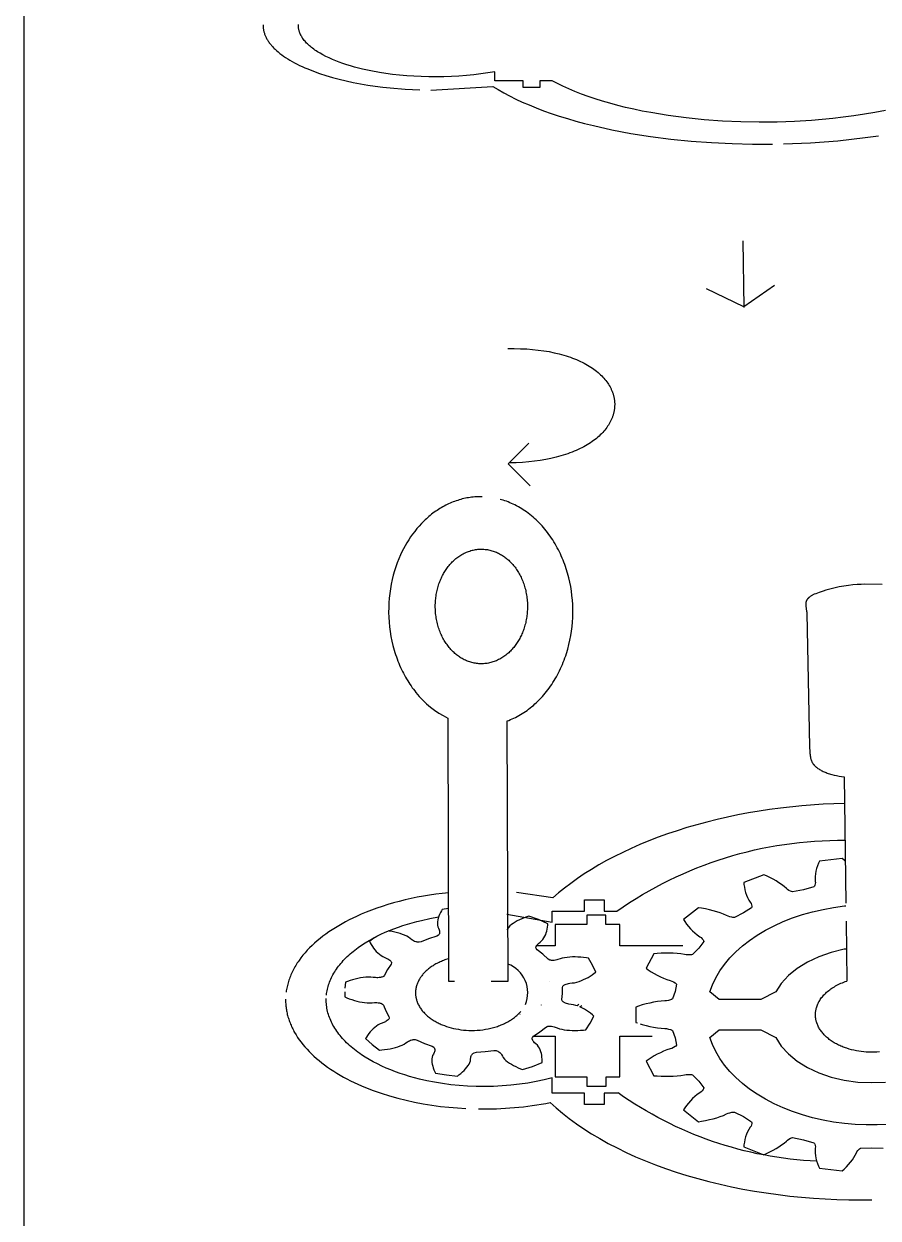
# Model space of a CAD drawing. Extents: x -15 to 185, y 0 to 200.
# Drawn here: x -14.62 to 13.32, y 20.84 to 59.9 of the extents above; entities that cross this region are included whole.
import ezdxf

# ---------------------------------------------------------------- set-up
doc = ezdxf.new("R2010")
doc.units = 0
doc.layers.add('A', color=7, linetype='CONTINUOUS')
doc.layers.add('DEFAULT', color=7, linetype='CONTINUOUS')

msp = doc.modelspace()

# ---------------------------------------------------------------- linework, layer by layer
at = {"layer": 'A'}
for p, q in [((2.357, 29.472), (2.165, 29.618)), ((2.527, 29.314), (2.357, 29.472)), ((2.579, 29.283), (2.527, 29.314)), ((2.845, 29.296), (2.808, 29.286)), ((2.917, 29.319), (2.845, 29.296)), ((2.987, 29.344), (2.917, 29.319)), ((3.065, 29.36), (2.987, 29.344)), ((3.147, 29.371), (3.065, 29.36)), ((3.231, 29.379), (3.147, 29.371)), ((3.318, 29.383), (3.231, 29.379)), ((3.407, 29.383), (3.318, 29.383)), ((3.498, 29.381), (3.407, 29.383)), ((3.59, 29.376), (3.498, 29.381)), ((3.684, 29.367), (3.59, 29.376)), ((3.779, 29.356), (3.684, 29.367)), ((3.851, 29.346), (3.779, 29.356)), ((3.982, 29.119), (3.851, 29.346)), ((2.61, 29.276), (2.579, 29.283)), ((2.636, 29.272), (2.61, 29.276)), ((2.661, 29.27), (2.636, 29.272)), ((2.684, 29.27), (2.661, 29.27)), ((2.727, 29.273), (2.684, 29.27)), ((2.768, 29.279), (2.727, 29.273)), ((2.808, 29.286), (2.768, 29.279)), ((4.081, 28.886), (3.982, 29.119)), ((3.155, 28.507), (3.193, 28.517)), ((3.193, 28.517), (3.232, 28.524)), ((3.232, 28.524), (3.31, 28.534)), ((3.31, 28.534), (3.389, 28.542)), ((3.389, 28.542), (3.465, 28.561)), ((3.465, 28.561), (3.541, 28.584)), ((3.541, 28.584), (3.615, 28.612)), ((3.615, 28.612), (3.688, 28.644)), ((3.688, 28.644), (3.76, 28.679)), ((3.76, 28.679), (3.83, 28.717)), ((3.83, 28.717), (3.899, 28.758)), ((3.899, 28.758), (3.967, 28.802)), ((3.967, 28.802), (4.033, 28.849)), ((4.033, 28.849), (4.081, 28.886)), ((2.977, 27.995), (2.999, 28.189)), ((2.993, 28.383), (3.007, 28.428)), ((2.999, 28.189), (2.993, 28.383)), ((3.007, 28.428), (3.025, 28.446)), ((3.025, 28.446), (3.043, 28.46)), ((3.043, 28.46), (3.061, 28.471)), ((3.061, 28.471), (3.079, 28.48)), ((3.079, 28.48), (3.117, 28.496)), ((3.117, 28.496), (3.155, 28.507)), ((2.988, 27.949), (2.977, 27.995)), ((3.004, 27.93), (2.988, 27.949)), ((3.02, 27.916), (3.004, 27.93)), ((3.038, 27.904), (3.02, 27.916)), ((3.055, 27.894), (3.038, 27.904)), ((3.091, 27.878), (3.055, 27.894)), ((3.128, 27.865), (3.091, 27.878)), ((3.166, 27.854), (3.128, 27.865)), ((3.204, 27.845), (3.166, 27.854)), ((3.281, 27.832), (3.204, 27.845)), ((3.359, 27.821), (3.281, 27.832)), ((3.434, 27.8), (3.359, 27.821)), ((3.476, 27.785), (3.434, 27.8)), ((3.579, 27.743), (3.558, 27.752)), ((3.65, 27.709), (3.579, 27.743)), ((3.718, 27.672), (3.65, 27.709)), ((3.786, 27.631), (3.718, 27.672)), ((3.851, 27.587), (3.786, 27.631)), ((3.915, 27.541), (3.851, 27.587)), ((3.904, 27.224), (4.023, 27.453)), ((3.977, 27.491), (3.915, 27.541)), ((4.023, 27.453), (3.977, 27.491)), ((2.253, 26.931), (2.435, 27.082)), ((2.435, 27.082), (2.49, 27.111)), ((2.49, 27.111), (2.521, 27.117)), ((2.521, 27.117), (2.548, 27.12)), ((2.548, 27.12), (2.572, 27.121)), ((2.572, 27.121), (2.596, 27.12)), ((2.596, 27.12), (2.639, 27.116)), ((2.639, 27.116), (2.679, 27.109)), ((2.679, 27.109), (2.718, 27.099)), ((2.718, 27.099), (2.755, 27.089)), ((2.755, 27.089), (2.824, 27.063)), ((2.824, 27.063), (2.893, 27.035)), ((2.893, 27.035), (2.969, 27.017)), ((2.969, 27.017), (3.049, 27.002)), ((3.049, 27.002), (3.133, 26.992)), ((3.133, 26.992), (3.22, 26.985)), ((3.22, 26.985), (3.309, 26.981)), ((3.309, 26.981), (3.399, 26.98)), ((3.399, 26.98), (3.492, 26.982)), ((3.492, 26.982), (3.587, 26.987)), ((3.587, 26.987), (3.682, 26.995)), ((3.682, 26.995), (3.755, 27.002)), ((3.755, 27.002), (3.904, 27.224)), ((2.006, 26.713), (2.007, 26.731)), ((2.007, 26.731), (2.013, 26.753)), ((2.013, 26.753), (2.049, 26.792)), ((2.049, 26.792), (2.253, 26.931))]:
    msp.add_line(p, q, dxfattribs=at)
at = {"layer": 'DEFAULT'}
for p, q in [((8.895, 52.805), (8.925, 50.628)), ((12.274, 30.559), (12.3, 28.593)), ((2.3, 27.813), (2.296, 27.81)), ((3.534, 27.826), (3.476, 27.785)), ((3.558, 27.752), (3.623, 27.798)), ((1.609, 27.501), (1.598, 27.498))]:
    msp.add_line(p, q, dxfattribs=at)
for points in [[(-14.624, 0), (185.376, 0), (185.376, 200), (-14.624, 200)], [(-0.551, 39.339), (-0.578, 39.364), (-0.604, 39.39), (-0.631, 39.417), (-0.657, 39.445), (-0.682, 39.474), (-0.708, 39.504), (-0.733, 39.535), (-0.757, 39.566), (-0.781, 39.599), (-0.805, 39.633), (-0.828, 39.668), (-0.851, 39.703), (-0.873, 39.74), (-0.894, 39.777), (-0.915, 39.815), (-0.936, 39.854), (-0.955, 39.894), (-0.974, 39.935), (-0.992, 39.976), (-1.009, 40.018), (-1.026, 40.061), (-1.041, 40.105), (-1.056, 40.149), (-1.07, 40.194), (-1.083, 40.239), (-1.095, 40.285), (-1.107, 40.331), (-1.117, 40.377), (-1.126, 40.425), (-1.135, 40.472), (-1.142, 40.52), (-1.148, 40.567), (-1.154, 40.615), (-1.158, 40.664), (-1.162, 40.712), (-1.164, 40.76), (-1.165, 40.809), (-1.166, 40.857), (-1.165, 40.905), (-1.163, 40.953), (-1.161, 41.001), (-1.157, 41.049), (-1.153, 41.096), (-1.147, 41.143), (-1.141, 41.19), (-1.134, 41.236), (-1.125, 41.281), (-1.116, 41.327), (-1.106, 41.371), (-1.096, 41.416), (-1.084, 41.459), (-1.072, 41.502), (-1.059, 41.544), (-1.045, 41.586), (-1.03, 41.627), (-1.015, 41.667), (-0.999, 41.707), (-0.983, 41.745), (-0.966, 41.783), (-0.948, 41.82), (-0.93, 41.856), (-0.911, 41.892), (-0.892, 41.926), (-0.873, 41.96), (-0.853, 41.993), (-0.832, 42.026), (-0.81, 42.059), (-0.788, 42.091), (-0.764, 42.123), (-0.74, 42.155), (-0.715, 42.186), (-0.69, 42.216), (-0.664, 42.246), (-0.636, 42.276), (-0.609, 42.304), (-0.58, 42.333), (-0.551, 42.36), (-0.521, 42.387), (-0.49, 42.412), (-0.459, 42.438), (-0.427, 42.462), (-0.394, 42.485), (-0.361, 42.508), (-0.327, 42.529), (-0.292, 42.549), (-0.257, 42.569), (-0.222, 42.587), (-0.186, 42.605), (-0.15, 42.621), (-0.113, 42.636), (-0.076, 42.65), (-0.038, 42.662), (0, 42.674), (0.038, 42.684), (0.076, 42.693), (0.115, 42.701), (0.153, 42.708), (0.192, 42.713), (0.231, 42.717), (0.27, 42.72), (0.309, 42.722), (0.348, 42.722), (0.386, 42.722), (0.425, 42.719), (0.463, 42.716), (0.502, 42.712), (0.54, 42.706), (0.578, 42.699), (0.615, 42.691), (0.652, 42.682), (0.689, 42.672), (0.726, 42.66), (0.761, 42.648), (0.797, 42.634), (0.832, 42.62), (0.867, 42.604), (0.901, 42.588), (0.934, 42.571), (0.967, 42.553), (0.999, 42.534), (1.031, 42.514), (1.062, 42.494), (1.093, 42.472), (1.123, 42.45), (1.152, 42.428), (1.18, 42.405), (1.208, 42.381), (1.235, 42.357), (1.262, 42.331), (1.289, 42.305), (1.315, 42.278), (1.341, 42.25), (1.367, 42.222), (1.392, 42.192), (1.417, 42.161), (1.442, 42.129), (1.466, 42.096), (1.489, 42.062), (1.513, 42.028), (1.535, 41.992), (1.557, 41.956), (1.579, 41.918), (1.6, 41.88), (1.62, 41.841), (1.639, 41.801), (1.658, 41.761), (1.676, 41.719), (1.694, 41.677), (1.71, 41.634), (1.726, 41.591), (1.741, 41.546), (1.755, 41.502), (1.768, 41.456), (1.78, 41.411), (1.791, 41.364), (1.801, 41.318), (1.811, 41.271), (1.819, 41.223), (1.826, 41.176), (1.833, 41.128), (1.838, 41.08), (1.843, 41.032), (1.846, 40.983), (1.848, 40.935), (1.85, 40.887), (1.85, 40.838), (1.849, 40.79), (1.848, 40.742), (1.845, 40.694), (1.842, 40.647), (1.837, 40.599), (1.832, 40.552), (1.825, 40.506), (1.818, 40.46), (1.81, 40.414), (1.801, 40.369), (1.791, 40.324), (1.78, 40.28), (1.768, 40.236), (1.756, 40.193), (1.743, 40.151), (1.729, 40.109), (1.715, 40.068), (1.699, 40.028), (1.684, 39.989), (1.667, 39.95), (1.65, 39.912), (1.632, 39.875), (1.614, 39.839), (1.596, 39.803), (1.577, 39.769), (1.557, 39.735), (1.537, 39.702), (1.516, 39.669), (1.494, 39.636), (1.472, 39.604), (1.449, 39.572), (1.425, 39.541), (1.4, 39.51), (1.374, 39.479), (1.348, 39.449), (1.321, 39.42), (1.293, 39.391), (1.264, 39.363), (1.235, 39.335), (1.205, 39.309), (1.174, 39.283), (1.143, 39.258), (1.111, 39.233), (1.078, 39.21), (1.045, 39.188), (1.011, 39.166), (0.977, 39.146), (0.942, 39.126), (0.906, 39.108), (0.87, 39.091), (0.834, 39.074), (0.797, 39.059), (0.76, 39.045), (0.722, 39.033), (0.685, 39.021), (0.647, 39.011), (0.608, 39.002), (0.57, 38.994), (0.531, 38.987), (0.492, 38.982), (0.453, 38.978), (0.415, 38.975), (0.376, 38.973), (0.337, 38.973), (0.298, 38.974), (0.259, 38.976), (0.221, 38.979), (0.183, 38.984), (0.145, 38.989), (0.107, 38.996), (0.069, 39.004), (0.032, 39.013), (-0.005, 39.024), (-0.041, 39.035), (-0.077, 39.048), (-0.113, 39.061), (-0.148, 39.075), (-0.182, 39.091), (-0.216, 39.107), (-0.25, 39.124), (-0.283, 39.143), (-0.315, 39.161), (-0.347, 39.181), (-0.378, 39.202), (-0.408, 39.223), (-0.438, 39.245), (-0.467, 39.267), (-0.496, 39.291), (-0.524, 39.314)]]:
    msp.add_lwpolyline(points, close=True, dxfattribs=at)
for points in [[(-6.798, 59.869), (-6.798, 59.847), (-6.797, 59.824), (-6.796, 59.801), (-6.794, 59.779), (-6.792, 59.756), (-6.789, 59.733), (-6.785, 59.71), (-6.781, 59.687), (-6.776, 59.664), (-6.77, 59.641), (-6.763, 59.617), (-6.756, 59.594), (-6.748, 59.571), (-6.739, 59.547), (-6.73, 59.524), (-6.72, 59.5), (-6.709, 59.477), (-6.697, 59.453), (-6.685, 59.43), (-6.672, 59.406), (-6.658, 59.383), (-6.644, 59.359), (-6.628, 59.336), (-6.612, 59.312), (-6.595, 59.288), (-6.578, 59.265), (-6.559, 59.241), (-6.54, 59.218), (-6.52, 59.194), (-6.499, 59.171), (-6.478, 59.147), (-6.455, 59.124), (-6.432, 59.1), (-6.408, 59.077), (-6.358, 59.031), (-6.305, 58.984), (-6.248, 58.939), (-6.189, 58.893), (-6.126, 58.848), (-6.061, 58.803), (-5.992, 58.759), (-5.92, 58.716), (-5.846, 58.673), (-5.768, 58.63), (-5.688, 58.588), (-5.605, 58.547), (-5.519, 58.507), (-5.43, 58.467), (-5.339, 58.429), (-5.15, 58.354), (-4.951, 58.283), (-4.744, 58.215), (-4.529, 58.152), (-4.308, 58.093), (-4.08, 58.038), (-3.847, 57.988), (-3.611, 57.943), (-3.371, 57.902), (-3.129, 57.866), (-2.885, 57.834), (-2.641, 57.807), (-2.154, 57.766), (-1.674, 57.742)], [(13.557, 57.075), (13.218, 57.008), (12.876, 56.948), (12.53, 56.894), (12.182, 56.847), (11.834, 56.806), (11.139, 56.743), (10.585, 56.709), (10.013, 56.689), (9.428, 56.684), (8.833, 56.694), (8.234, 56.721), (7.633, 56.765), (7.037, 56.827), (6.451, 56.905), (5.88, 57), (5.601, 57.053), (5.328, 57.111), (5.061, 57.172), (4.801, 57.237), (4.547, 57.305), (4.302, 57.377), (4.064, 57.451), (3.835, 57.529), (3.615, 57.609), (3.404, 57.692), (3.203, 57.778), (3.011, 57.865), (2.829, 57.954), (2.657, 58.045), (2.657, 58.04), (2.259, 58.04), (2.259, 57.819), (1.704, 57.819), (1.704, 58.04), (0.779, 58.04), (0.779, 58.337), (0.557, 58.299), (0.327, 58.266), (0.092, 58.237), (-0.147, 58.213), (-0.391, 58.194), (-0.637, 58.18), (-0.884, 58.172), (-1.132, 58.168), (-1.378, 58.17), (-1.623, 58.177), (-1.864, 58.188), (-2.102, 58.205), (-2.334, 58.226), (-2.561, 58.251), (-2.78, 58.281), (-2.993, 58.314), (-3.271, 58.365), (-3.543, 58.424), (-3.677, 58.457), (-3.808, 58.492), (-3.937, 58.528), (-4.063, 58.567), (-4.185, 58.608), (-4.305, 58.65), (-4.42, 58.695), (-4.532, 58.741), (-4.639, 58.788), (-4.741, 58.838), (-4.839, 58.888), (-4.932, 58.94), (-4.976, 58.967), (-5.019, 58.994), (-5.061, 59.021), (-5.102, 59.048), (-5.141, 59.076), (-5.178, 59.104), (-5.214, 59.132), (-5.249, 59.16), (-5.282, 59.189), (-5.314, 59.218), (-5.345, 59.246), (-5.374, 59.275), (-5.401, 59.305), (-5.427, 59.334), (-5.451, 59.363), (-5.474, 59.393), (-5.496, 59.422), (-5.506, 59.437), (-5.516, 59.452), (-5.525, 59.467), (-5.534, 59.482), (-5.543, 59.497), (-5.551, 59.511), (-5.559, 59.526), (-5.567, 59.541), (-5.574, 59.556), (-5.581, 59.571), (-5.587, 59.586), (-5.593, 59.6), (-5.599, 59.615), (-5.605, 59.63), (-5.61, 59.645), (-5.614, 59.66), (-5.619, 59.674), (-5.623, 59.689), (-5.626, 59.704), (-5.629, 59.719), (-5.632, 59.733), (-5.635, 59.748), (-5.637, 59.763), (-5.639, 59.777), (-5.641, 59.792), (-5.642, 59.806), (-5.643, 59.821), (-5.643, 59.835), (-5.643, 59.85), (-5.643, 59.864), (-5.643, 59.879)], [(-1.315, 57.734), (0.722, 57.857), (0.893, 57.752), (1.075, 57.648), (1.267, 57.546), (1.469, 57.446), (1.681, 57.347), (1.903, 57.25), (2.135, 57.156), (2.377, 57.064), (2.627, 56.975), (2.887, 56.889), (3.155, 56.806), (3.431, 56.726), (3.715, 56.649), (4.006, 56.577), (4.608, 56.442), (5.234, 56.323), (5.877, 56.221), (6.535, 56.136), (7.202, 56.069), (7.873, 56.018), (8.544, 55.986), (9.21, 55.97), (9.868, 55.97)], [(10.227, 55.977), (11.105, 56.014), (11.997, 56.082), (12.445, 56.128), (12.893, 56.182), (13.338, 56.245)], [(9.933, 51.35), (8.931, 50.65), (7.711, 51.239)], [(1.206, 49.283), (1.419, 49.284), (1.626, 49.28), (1.826, 49.27), (2.019, 49.255), (2.205, 49.235), (2.385, 49.211), (2.558, 49.182), (2.725, 49.148), (2.885, 49.111), (2.962, 49.09), (3.038, 49.069), (3.112, 49.047), (3.184, 49.023), (3.255, 48.999), (3.324, 48.974), (3.391, 48.948), (3.456, 48.921), (3.52, 48.894), (3.583, 48.865), (3.643, 48.836), (3.702, 48.806), (3.759, 48.775), (3.815, 48.743), (3.869, 48.711), (3.921, 48.678), (3.972, 48.644), (4.02, 48.61), (4.067, 48.575), (4.113, 48.539), (4.157, 48.503), (4.199, 48.466), (4.239, 48.429), (4.278, 48.391), (4.315, 48.353), (4.35, 48.314), (4.384, 48.275), (4.416, 48.235), (4.446, 48.195), (4.475, 48.155), (4.502, 48.114), (4.527, 48.073), (4.551, 48.031), (4.573, 47.99), (4.583, 47.969), (4.593, 47.948), (4.602, 47.926), (4.611, 47.905), (4.62, 47.884), (4.628, 47.863), (4.636, 47.841), (4.643, 47.82), (4.65, 47.798), (4.657, 47.777), (4.663, 47.755), (4.668, 47.733), (4.674, 47.712), (4.678, 47.69), (4.683, 47.668), (4.687, 47.647), (4.69, 47.625), (4.693, 47.603), (4.696, 47.581), (4.698, 47.559), (4.7, 47.537), (4.702, 47.516), (4.703, 47.494), (4.703, 47.472), (4.703, 47.45), (4.703, 47.428), (4.702, 47.406), (4.701, 47.384), (4.7, 47.362), (4.698, 47.34), (4.695, 47.318), (4.693, 47.296), (4.689, 47.274), (4.686, 47.253), (4.682, 47.231), (4.677, 47.209), (4.672, 47.187), (4.667, 47.165), (4.661, 47.144), (4.655, 47.122), (4.648, 47.1), (4.641, 47.078), (4.634, 47.057), (4.626, 47.035), (4.618, 47.014), (4.609, 46.992), (4.6, 46.971), (4.59, 46.95), (4.57, 46.907), (4.548, 46.865), (4.524, 46.823), (4.498, 46.781), (4.471, 46.74), (4.442, 46.699), (4.412, 46.658), (4.379, 46.617), (4.345, 46.578), (4.31, 46.538), (4.272, 46.499), (4.233, 46.46), (4.192, 46.422), (4.15, 46.385), (4.106, 46.347), (4.06, 46.311), (4.012, 46.275), (3.963, 46.24), (3.912, 46.205), (3.859, 46.171), (3.804, 46.137), (3.748, 46.104), (3.69, 46.072), (3.631, 46.041), (3.57, 46.01), (3.507, 45.98), (3.442, 45.951), (3.376, 45.923), (3.308, 45.896), (3.238, 45.869), (3.166, 45.843), (3.093, 45.818), (3.018, 45.794), (2.942, 45.771), (2.783, 45.728), (2.618, 45.689), (2.446, 45.654), (2.267, 45.624), (2.081, 45.598), (1.889, 45.576), (1.689, 45.56), (1.483, 45.548), (1.27, 45.542)], [(1.942, 44.796), (1.22, 45.51), (1.895, 46.192)], [(0.664, 28.591), (1.214, 28.593), (1.186, 37.102), (1.241, 37.123), (1.296, 37.146), (1.35, 37.169), (1.405, 37.195), (1.459, 37.221), (1.514, 37.25), (1.568, 37.279), (1.622, 37.311), (1.676, 37.343), (1.729, 37.378), (1.782, 37.413), (1.835, 37.45), (1.888, 37.489), (1.94, 37.529), (1.991, 37.571), (2.042, 37.614), (2.093, 37.659), (2.143, 37.704), (2.192, 37.752), (2.24, 37.801), (2.288, 37.851), (2.336, 37.902), (2.382, 37.955), (2.427, 38.009), (2.472, 38.065), (2.516, 38.121), (2.559, 38.179), (2.601, 38.238), (2.642, 38.298), (2.682, 38.36), (2.721, 38.422), (2.759, 38.486), (2.796, 38.55), (2.831, 38.615), (2.866, 38.681), (2.9, 38.748), (2.932, 38.816), (2.963, 38.885), (2.993, 38.954), (3.021, 39.024), (3.049, 39.095), (3.075, 39.166), (3.1, 39.238), (3.123, 39.31), (3.167, 39.455), (3.205, 39.602), (3.239, 39.749), (3.267, 39.897), (3.29, 40.045), (3.308, 40.192), (3.322, 40.339), (3.33, 40.485), (3.334, 40.629), (3.334, 40.772), (3.329, 40.915), (3.32, 41.059), (3.306, 41.204), (3.287, 41.35), (3.263, 41.497), (3.235, 41.643), (3.201, 41.789), (3.162, 41.935), (3.119, 42.079), (3.095, 42.151), (3.07, 42.222), (3.044, 42.293), (3.016, 42.363), (2.987, 42.433), (2.957, 42.502), (2.926, 42.57), (2.894, 42.638), (2.86, 42.705), (2.825, 42.771), (2.79, 42.836), (2.753, 42.9), (2.714, 42.964), (2.675, 43.026), (2.635, 43.087), (2.594, 43.148), (2.552, 43.207), (2.508, 43.265), (2.464, 43.321), (2.419, 43.377), (2.373, 43.431), (2.327, 43.484), (2.279, 43.536), (2.231, 43.586), (2.182, 43.635), (2.132, 43.683), (2.082, 43.729), (2.031, 43.773), (1.979, 43.817), (1.927, 43.858), (1.875, 43.899), (1.822, 43.938), (1.768, 43.975), (1.714, 44.011), (1.66, 44.045), (1.606, 44.078), (1.551, 44.109), (1.496, 44.139), (1.441, 44.167), (1.386, 44.194), (1.33, 44.219), (1.275, 44.243), (1.22, 44.266), (1.164, 44.287), (1.109, 44.306), (1.053, 44.324), (1.004, 44.339), (0.955, 44.352)], [(13.456, 41.568), (12.89, 41.572), (12.765, 41.569), (12.633, 41.563), (12.496, 41.553), (12.352, 41.538), (12.277, 41.528), (12.201, 41.516), (12.122, 41.503), (12.041, 41.488), (11.959, 41.47), (11.874, 41.451), (11.786, 41.429), (11.697, 41.406), (11.607, 41.38), (11.519, 41.353), (11.452, 41.331), (11.389, 41.309), (11.332, 41.288), (11.28, 41.266), (11.233, 41.246), (11.211, 41.235), (11.19, 41.225), (11.171, 41.215), (11.152, 41.204), (11.134, 41.194), (11.118, 41.184), (11.102, 41.174), (11.088, 41.163), (11.074, 41.153), (11.061, 41.143), (11.055, 41.138), (11.049, 41.133), (11.044, 41.128), (11.038, 41.123), (11.033, 41.118), (11.028, 41.112), (11.023, 41.107), (11.019, 41.102), (11.014, 41.097), (11.01, 41.092), (11.006, 41.087), (11.002, 41.082), (10.998, 41.076), (10.995, 41.071), (10.992, 41.066), (10.988, 41.061), (10.985, 41.056), (10.983, 41.05), (10.98, 41.045), (10.977, 41.04), (10.975, 41.035), (10.973, 41.029), (10.971, 41.024), (10.969, 41.019), (10.967, 41.013), (10.965, 41.008), (10.964, 41.002), (10.963, 40.997), (10.961, 40.992), (10.96, 40.986), (10.959, 40.981), (10.958, 40.975), (10.957, 40.97), (10.957, 40.964), (10.956, 40.958), (10.956, 40.953), (10.955, 40.941), (10.955, 40.93), (10.955, 40.918), (10.955, 40.907), (10.956, 40.895), (10.957, 40.883), (10.959, 40.858), (10.982, 40.697), (10.985, 40.667), (10.987, 40.636), (10.988, 40.62), (11.078, 36.272), (11.087, 36.083), (11.09, 36.042), (11.094, 36.003), (11.098, 35.966), (11.103, 35.931), (11.106, 35.915), (11.11, 35.898), (11.113, 35.882), (11.117, 35.867), (11.121, 35.852), (11.126, 35.837), (11.13, 35.823), (11.136, 35.808), (11.141, 35.795), (11.147, 35.781), (11.153, 35.768), (11.16, 35.755), (11.167, 35.742), (11.175, 35.729), (11.182, 35.717), (11.191, 35.704), (11.199, 35.694), (11.206, 35.684), (11.215, 35.674), (11.223, 35.663), (11.232, 35.653), (11.242, 35.644), (11.251, 35.634), (11.261, 35.624), (11.271, 35.615), (11.282, 35.605), (11.293, 35.596), (11.304, 35.587), (11.316, 35.578), (11.327, 35.569), (11.352, 35.551), (11.378, 35.534), (11.404, 35.517), (11.432, 35.501), (11.461, 35.485), (11.491, 35.47), (11.522, 35.455), (11.554, 35.441), (11.587, 35.427), (11.62, 35.413), (11.655, 35.4), (11.69, 35.388), (11.726, 35.376), (11.763, 35.365), (11.801, 35.354), (11.879, 35.334), (11.959, 35.316), (12.041, 35.3), (12.125, 35.287), (12.211, 35.275), (12.266, 31.143)], [(12.223, 34.405), (11.526, 34.378), (10.825, 34.326), (10.123, 34.251), (9.772, 34.204), (9.424, 34.152), (9.077, 34.093), (8.732, 34.028), (8.391, 33.957), (8.053, 33.88), (7.718, 33.797), (7.389, 33.708), (7.064, 33.614), (6.744, 33.514), (6.431, 33.408), (6.123, 33.298), (5.823, 33.182), (5.53, 33.061), (5.244, 32.936), (4.966, 32.806), (4.696, 32.672), (4.435, 32.534), (4.183, 32.392), (3.94, 32.247), (3.706, 32.098), (3.482, 31.947), (3.267, 31.792), (3.062, 31.636), (2.867, 31.477), (2.682, 31.316), (1.491, 31.492)], [(12.241, 32.513), (12.207, 32.546), (12.146, 32.602), (11.399, 32.514), (11.37, 32.448), (11.336, 32.361), (11.308, 32.274), (11.286, 32.189), (11.27, 32.103), (11.261, 32.019), (11.259, 31.937), (11.266, 31.855), (11.274, 31.815), (11.266, 31.773), (11.252, 31.729), (11.24, 31.705), (11.218, 31.68), (10.878, 31.584), (10.524, 31.512), (10.484, 31.522), (10.451, 31.534), (10.399, 31.562), (10.351, 31.592), (10.319, 31.626), (10.246, 31.691), (10.164, 31.754), (10.076, 31.814), (9.981, 31.872), (9.882, 31.929), (9.777, 31.983), (9.667, 32.035), (9.581, 32.073), (8.924, 31.821), (8.93, 31.752), (8.944, 31.663), (8.962, 31.575), (8.985, 31.489), (9.014, 31.406), (9.048, 31.325), (9.089, 31.246), (9.137, 31.172), (9.165, 31.136), (9.179, 31.094), (9.19, 31.049), (9.19, 31.025), (9.182, 30.996), (8.912, 30.828), (8.617, 30.68), (8.573, 30.68), (8.537, 30.685), (8.473, 30.699), (8.413, 30.716), (8.365, 30.74), (8.263, 30.785), (8.154, 30.825), (8.04, 30.862), (7.922, 30.895), (7.799, 30.925), (7.672, 30.953), (7.542, 30.977), (7.442, 30.993), (6.954, 30.606), (6.996, 30.543), (7.054, 30.462), (7.116, 30.384), (7.182, 30.308), (7.252, 30.236), (7.326, 30.168), (7.404, 30.104), (7.488, 30.044), (7.533, 30.017), (7.568, 29.981), (7.6, 29.942), (7.613, 29.918), (7.621, 29.89), (7.453, 29.671), (7.251, 29.464), (7.211, 29.454), (7.174, 29.45), (7.107, 29.449), (7.042, 29.451), (6.984, 29.463), (6.865, 29.482), (6.742, 29.495), (6.616, 29.504), (6.488, 29.508), (6.357, 29.508), (6.224, 29.505), (6.089, 29.498), (5.987, 29.49), (5.728, 29.015), (5.799, 28.966), (5.895, 28.903), (5.994, 28.844), (6.094, 28.788), (6.197, 28.736), (6.302, 28.689), (6.408, 28.646), (6.518, 28.61), (6.573, 28.594), (6.625, 28.568), (6.676, 28.539), (6.7, 28.52), (6.721, 28.495), (6.676, 28.25), (6.593, 28.01), (6.56, 27.992), (6.528, 27.98), (6.465, 27.963), (6.403, 27.951), (6.343, 27.949), (6.221, 27.939), (6.099, 27.924), (5.976, 27.903), (5.853, 27.878), (5.73, 27.848), (5.607, 27.815), (5.484, 27.778), (5.392, 27.747), (5.392, 27.242), (5.444, 27.225)], [(-0.728, 31.487), (-0.937, 31.464), (-1.144, 31.438), (-1.35, 31.408), (-1.554, 31.374), (-1.755, 31.337), (-1.955, 31.296), (-2.151, 31.251), (-2.345, 31.203), (-2.535, 31.152), (-2.721, 31.097), (-2.903, 31.04), (-3.081, 30.979), (-3.255, 30.916), (-3.424, 30.849), (-3.589, 30.781), (-3.748, 30.709), (-3.868, 30.653), (-3.986, 30.594), (-4.101, 30.534), (-4.215, 30.471), (-4.326, 30.407), (-4.434, 30.342), (-4.54, 30.274), (-4.643, 30.205), (-4.743, 30.134), (-4.84, 30.062), (-4.934, 29.989), (-5.025, 29.913), (-5.112, 29.837), (-5.196, 29.759), (-5.276, 29.681), (-5.353, 29.601), (-5.426, 29.52), (-5.495, 29.438), (-5.56, 29.355), (-5.622, 29.271), (-5.651, 29.229), (-5.679, 29.187), (-5.706, 29.144), (-5.733, 29.102), (-5.758, 29.059), (-5.782, 29.016), (-5.805, 28.973), (-5.827, 28.93), (-5.849, 28.887), (-5.869, 28.843), (-5.888, 28.8), (-5.906, 28.757), (-5.923, 28.713), (-5.939, 28.67), (-5.955, 28.626), (-5.969, 28.583), (-5.982, 28.539), (-5.994, 28.496), (-6.005, 28.452), (-6.015, 28.408), (-6.024, 28.365), (-6.032, 28.322), (-6.04, 28.278), (-6.046, 28.235)], [(-0.729, 30.966), (-0.937, 30.939), (-0.965, 30.894), (-0.998, 30.833), (-1.026, 30.773), (-1.05, 30.713), (-1.07, 30.654), (-1.084, 30.596), (-1.093, 30.538), (-1.097, 30.481), (-1.095, 30.426), (-1.085, 30.372), (-1.06, 30.322), (-1.038, 30.271), (-1.031, 30.244), (-1.026, 30.217), (-1.024, 30.189), (-1.028, 30.16), (-1.032, 30.145), (-1.039, 30.129), (-1.049, 30.113), (-1.066, 30.094), (-1.12, 30.065), (-1.383, 29.981), (-1.632, 29.88), (-1.698, 29.866), (-1.731, 29.867), (-1.757, 29.87), (-1.781, 29.875), (-1.802, 29.881), (-1.841, 29.895), (-1.875, 29.911), (-1.906, 29.929), (-1.935, 29.947), (-1.987, 29.988), (-2.038, 30.029), (-2.1, 30.064), (-2.168, 30.095), (-2.241, 30.124), (-2.319, 30.151), (-2.4, 30.175), (-2.485, 30.196), (-2.574, 30.215), (-2.665, 30.232), (-2.694, 30.237)], [(12.279, 29.643), (12.214, 29.634), (11.785, 29.533), (11.381, 29.393), (11.009, 29.219), (10.676, 29.012), (10.389, 28.777), (10.152, 28.518), (9.97, 28.241), (9.488, 27.992), (8.123, 27.992), (7.815, 28.241), (7.901, 28.473), (8.01, 28.702), (8.142, 28.925), (8.295, 29.141), (8.47, 29.351), (8.666, 29.552), (8.881, 29.744), (9.114, 29.926), (9.366, 30.098), (9.634, 30.258), (9.917, 30.405), (10.214, 30.54), (10.524, 30.662), (10.846, 30.769), (11.178, 30.862), (11.518, 30.94), (11.865, 31.003), (12.218, 31.051), (12.26, 31.055)], [(-4.726, 28.138), (-4.721, 28.185), (-4.714, 28.232), (-4.705, 28.279), (-4.695, 28.326), (-4.684, 28.374), (-4.671, 28.421), (-4.656, 28.469), (-4.64, 28.517), (-4.623, 28.564), (-4.604, 28.612), (-4.583, 28.659), (-4.561, 28.707), (-4.537, 28.754), (-4.512, 28.802), (-4.485, 28.849), (-4.457, 28.896), (-4.427, 28.943), (-4.395, 28.989), (-4.362, 29.036), (-4.327, 29.082), (-4.291, 29.128), (-4.254, 29.173), (-4.214, 29.219), (-4.174, 29.264), (-4.132, 29.308), (-4.088, 29.353), (-4.043, 29.396), (-3.996, 29.44), (-3.948, 29.483), (-3.899, 29.525), (-3.848, 29.567), (-3.796, 29.609), (-3.743, 29.65), (-3.688, 29.69), (-3.575, 29.769), (-3.457, 29.846), (-3.334, 29.92), (-3.208, 29.992), (-3.077, 30.061), (-2.942, 30.127), (-2.804, 30.19), (-2.663, 30.25), (-2.519, 30.307), (-2.372, 30.361), (-2.224, 30.411), (-2.073, 30.459), (-1.921, 30.503), (-1.767, 30.544), (-1.613, 30.582), (-1.34, 30.642), (-1.057, 30.693)], [(3.476, 27.785), (3.434, 27.8), (3.359, 27.821), (3.281, 27.832), (3.204, 27.845), (3.166, 27.854), (3.128, 27.865), (3.091, 27.878), (3.055, 27.894), (3.038, 27.904), (3.02, 27.916), (3.004, 27.93), (2.988, 27.949), (2.977, 27.995), (2.999, 28.189), (2.993, 28.383), (3.007, 28.428), (3.025, 28.446), (3.043, 28.46), (3.061, 28.471), (3.079, 28.48), (3.117, 28.496), (3.155, 28.507), (3.193, 28.517), (3.232, 28.524), (3.31, 28.534), (3.389, 28.542), (3.465, 28.561), (3.541, 28.584), (3.615, 28.612), (3.688, 28.644), (3.76, 28.679), (3.83, 28.717), (3.899, 28.758), (3.967, 28.802), (4.033, 28.849), (4.081, 28.886), (3.982, 29.119), (3.851, 29.346), (3.779, 29.356), (3.684, 29.367), (3.59, 29.376), (3.498, 29.381), (3.407, 29.383), (3.318, 29.383), (3.231, 29.379), (3.147, 29.371), (3.065, 29.36), (2.987, 29.344), (2.917, 29.319), (2.845, 29.296), (2.808, 29.286), (2.768, 29.279), (2.727, 29.273), (2.684, 29.27), (2.661, 29.27), (2.636, 29.272), (2.61, 29.276), (2.579, 29.283), (2.527, 29.314), (2.357, 29.472), (2.165, 29.618), (2.132, 29.658), (2.128, 29.68), (2.128, 29.698), (2.132, 29.714), (2.137, 29.729), (2.151, 29.757), (2.168, 29.782), (2.189, 29.806), (2.211, 29.828), (2.262, 29.869), (2.314, 29.909), (2.355, 29.956), (2.39, 30.006), (2.42, 30.06), (2.445, 30.115), (2.466, 30.173), (2.484, 30.232), (2.497, 30.293), (2.506, 30.356), (2.511, 30.42), (2.513, 30.469), (2.211, 30.605), (1.893, 30.723), (1.828, 30.7), (1.744, 30.668), (1.664, 30.634), (1.588, 30.598), (1.516, 30.561), (1.449, 30.523), (1.386, 30.482), (1.328, 30.441), (1.277, 30.397), (1.232, 30.352), (1.202, 30.302), (1.171, 30.256)], [(6.935, 29.748), (4.873, 29.748), (4.873, 30.442), (4.418, 30.442), (4.418, 30.752), (3.791, 30.752), (3.791, 30.442), (2.751, 30.442), (2.751, 29.748), (2.146, 29.748)], [(-3.169, 30.013), (-3.314, 29.894), (-3.291, 29.847), (-3.258, 29.787), (-3.222, 29.728), (-3.183, 29.672), (-3.14, 29.619), (-3.095, 29.568), (-3.046, 29.52), (-2.995, 29.475), (-2.939, 29.433), (-2.879, 29.397), (-2.812, 29.368), (-2.746, 29.339), (-2.715, 29.322), (-2.685, 29.303), (-2.657, 29.282), (-2.632, 29.258), (-2.62, 29.245), (-2.61, 29.23), (-2.602, 29.213), (-2.597, 29.192), (-2.61, 29.146), (-2.73, 28.969), (-2.824, 28.785), (-2.861, 28.746), (-2.887, 28.733), (-2.91, 28.724), (-2.933, 28.718), (-2.955, 28.713), (-2.998, 28.708), (-3.04, 28.705), (-3.081, 28.705), (-3.121, 28.707), (-3.2, 28.716), (-3.278, 28.725), (-3.359, 28.726), (-3.442, 28.721), (-3.526, 28.711), (-3.611, 28.698), (-3.697, 28.682), (-3.783, 28.662), (-3.869, 28.639), (-3.955, 28.613), (-4.041, 28.584), (-4.106, 28.56), (-4.126, 28.367)], [(-0.737, 29.324), (-0.777, 29.312), (-0.816, 29.299), (-0.855, 29.285), (-0.893, 29.271), (-0.931, 29.256), (-0.968, 29.24), (-1.004, 29.224), (-1.04, 29.207), (-1.075, 29.19), (-1.11, 29.173), (-1.144, 29.155), (-1.176, 29.136), (-1.209, 29.117), (-1.24, 29.098), (-1.27, 29.078), (-1.3, 29.058), (-1.329, 29.037), (-1.357, 29.016), (-1.384, 28.995), (-1.41, 28.974), (-1.436, 28.952), (-1.46, 28.93), (-1.484, 28.908), (-1.507, 28.886), (-1.528, 28.863), (-1.549, 28.84), (-1.57, 28.818), (-1.589, 28.795), (-1.607, 28.772), (-1.624, 28.749), (-1.641, 28.725), (-1.657, 28.702), (-1.672, 28.678), (-1.687, 28.653), (-1.702, 28.628), (-1.715, 28.602), (-1.728, 28.576), (-1.74, 28.55), (-1.751, 28.523), (-1.761, 28.496), (-1.771, 28.468), (-1.779, 28.44), (-1.787, 28.412), (-1.794, 28.384), (-1.799, 28.355), (-1.802, 28.341), (-1.804, 28.326), (-1.806, 28.312), (-1.808, 28.297), (-1.809, 28.283), (-1.81, 28.268), (-1.811, 28.253), (-1.812, 28.238), (-1.812, 28.224), (-1.812, 28.209), (-1.812, 28.194), (-1.812, 28.179), (-1.811, 28.164), (-1.81, 28.149), (-1.809, 28.134), (-1.808, 28.119), (-1.806, 28.104), (-1.804, 28.089), (-1.801, 28.074), (-1.799, 28.059), (-1.796, 28.044), (-1.793, 28.029), (-1.789, 28.014), (-1.785, 27.999), (-1.781, 27.984), (-1.777, 27.969), (-1.772, 27.954), (-1.767, 27.939), (-1.762, 27.924), (-1.757, 27.91), (-1.745, 27.88), (-1.732, 27.851), (-1.718, 27.821), (-1.703, 27.793), (-1.687, 27.764), (-1.67, 27.735), (-1.652, 27.707), (-1.632, 27.68), (-1.612, 27.652), (-1.591, 27.625), (-1.568, 27.599), (-1.545, 27.573), (-1.521, 27.547), (-1.496, 27.522), (-1.471, 27.497), (-1.444, 27.473), (-1.417, 27.449), (-1.388, 27.426), (-1.36, 27.403), (-1.33, 27.381), (-1.3, 27.36), (-1.269, 27.339), (-1.238, 27.319), (-1.206, 27.299), (-1.174, 27.28), (-1.141, 27.261), (-1.108, 27.244), (-1.074, 27.226), (-1.04, 27.21), (-1.006, 27.194), (-0.971, 27.179), (-0.936, 27.164), (-0.866, 27.137), (-0.795, 27.112), (-0.723, 27.089), (-0.648, 27.068), (-0.571, 27.049), (-0.491, 27.032), (-0.409, 27.017), (-0.325, 27.005), (-0.239, 26.995), (-0.152, 26.988), (-0.063, 26.983), (0.027, 26.982), (0.117, 26.983), (0.208, 26.987), (0.298, 26.995), (0.389, 27.005), (0.478, 27.019), (0.567, 27.035), (0.611, 27.044), (0.654, 27.054), (0.697, 27.065), (0.74, 27.076), (0.782, 27.088), (0.823, 27.101), (0.864, 27.115), (0.905, 27.129), (0.945, 27.143), (0.984, 27.159), (1.022, 27.175), (1.06, 27.191), (1.097, 27.208), (1.133, 27.226), (1.168, 27.244), (1.203, 27.262), (1.237, 27.281), (1.269, 27.301), (1.301, 27.32), (1.332, 27.341), (1.363, 27.361), (1.392, 27.382), (1.42, 27.403), (1.448, 27.425), (1.474, 27.446), (1.5, 27.468), (1.524, 27.491), (1.548, 27.513), (1.571, 27.536), (1.593, 27.558), (1.614, 27.581), (1.634, 27.604)], [(13.367, 26.279), (13.278, 26.273), (13.19, 26.269), (13.102, 26.268), (13.016, 26.269), (12.931, 26.274), (12.848, 26.28), (12.766, 26.29), (12.687, 26.301), (12.609, 26.315), (12.53, 26.331), (12.451, 26.35), (12.372, 26.371), (12.294, 26.396), (12.255, 26.409), (12.217, 26.423), (12.178, 26.437), (12.14, 26.453), (12.103, 26.469), (12.065, 26.485), (12.029, 26.503), (11.992, 26.521), (11.956, 26.539), (11.921, 26.559), (11.887, 26.579), (11.853, 26.6), (11.819, 26.621), (11.787, 26.643), (11.755, 26.665), (11.724, 26.688), (11.694, 26.712), (11.664, 26.736), (11.636, 26.761), (11.608, 26.786), (11.582, 26.812), (11.556, 26.838), (11.532, 26.865), (11.508, 26.892), (11.486, 26.919), (11.464, 26.947), (11.444, 26.975), (11.425, 27.003), (11.407, 27.032), (11.39, 27.06), (11.374, 27.089), (11.359, 27.118), (11.346, 27.148), (11.333, 27.177), (11.322, 27.207), (11.317, 27.221), (11.312, 27.236), (11.307, 27.251), (11.303, 27.266), (11.299, 27.281), (11.295, 27.295), (11.291, 27.31), (11.288, 27.325), (11.285, 27.34), (11.282, 27.354), (11.28, 27.369), (11.278, 27.384), (11.276, 27.398), (11.274, 27.413), (11.273, 27.428), (11.272, 27.442), (11.271, 27.457), (11.271, 27.471), (11.27, 27.486), (11.27, 27.5), (11.271, 27.515), (11.271, 27.529), (11.273, 27.557), (11.275, 27.585), (11.279, 27.613), (11.284, 27.641), (11.289, 27.668), (11.295, 27.695), (11.302, 27.722), (11.31, 27.748), (11.315, 27.764), (11.321, 27.779), (11.326, 27.794), (11.332, 27.809), (11.338, 27.825), (11.345, 27.84), (11.352, 27.855), (11.359, 27.871), (11.367, 27.886), (11.375, 27.901), (11.391, 27.932), (11.41, 27.963), (11.429, 27.993), (11.45, 28.023), (11.473, 28.054), (11.497, 28.084), (11.522, 28.113), (11.549, 28.143), (11.577, 28.172), (11.606, 28.201), (11.637, 28.229), (11.669, 28.257), (11.703, 28.284), (11.738, 28.311), (11.774, 28.338), (11.811, 28.363), (11.85, 28.388), (11.89, 28.412), (11.931, 28.436), (11.973, 28.459), (12.016, 28.48), (12.06, 28.501), (12.105, 28.522), (12.151, 28.541), (12.198, 28.559), (12.245, 28.577), (12.293, 28.593)], [(-4.13, 28.247), (-4.125, 28.076), (-4.063, 28.05), (-3.979, 28.018), (-3.895, 27.989), (-3.811, 27.962), (-3.727, 27.94), (-3.643, 27.92), (-3.559, 27.904), (-3.476, 27.892), (-3.394, 27.884), (-3.313, 27.881), (-3.234, 27.888), (-3.154, 27.894), (-3.114, 27.894), (-3.073, 27.893), (-3.032, 27.889), (-2.989, 27.881), (-2.968, 27.876), (-2.945, 27.869), (-2.922, 27.859), (-2.898, 27.845), (-2.864, 27.804), (-2.786, 27.617), (-2.68, 27.436), (-2.67, 27.391), (-2.677, 27.369), (-2.687, 27.353), (-2.698, 27.338), (-2.711, 27.325), (-2.738, 27.302), (-2.768, 27.283), (-2.799, 27.265), (-2.832, 27.249), (-2.9, 27.222), (-2.97, 27.196), (-3.032, 27.162), (-3.091, 27.122), (-3.147, 27.079), (-3.199, 27.033), (-3.249, 26.984), (-3.295, 26.932), (-3.339, 26.877), (-3.38, 26.82), (-3.418, 26.761), (-3.444, 26.715), (-3.231, 26.519), (-2.992, 26.336), (-2.919, 26.343), (-2.824, 26.354), (-2.731, 26.367), (-2.642, 26.383), (-2.555, 26.402), (-2.472, 26.423), (-2.392, 26.446), (-2.317, 26.473), (-2.246, 26.502), (-2.181, 26.534), (-2.127, 26.574), (-2.072, 26.612), (-2.042, 26.63), (-2.009, 26.646), (-1.973, 26.66), (-1.934, 26.673), (-1.912, 26.678), (-1.888, 26.682), (-1.861, 26.685), (-1.829, 26.684), (-1.764, 26.668), (-1.523, 26.558), (-1.268, 26.465), (-1.216, 26.434), (-1.201, 26.415), (-1.192, 26.397), (-1.187, 26.381), (-1.184, 26.366), (-1.183, 26.337), (-1.186, 26.309), (-1.193, 26.282), (-1.203, 26.256), (-1.229, 26.206), (-1.257, 26.157), (-1.272, 26.103), (-1.279, 26.048), (-1.28, 25.991), (-1.275, 25.933), (-1.266, 25.875), (-1.251, 25.815), (-1.232, 25.754), (-1.209, 25.693), (-1.181, 25.632), (-1.157, 25.585), (-0.804, 25.526), (-0.444, 25.488), (-0.395, 25.525), (-0.333, 25.574), (-0.275, 25.624), (-0.222, 25.674), (-0.173, 25.726), (-0.13, 25.777), (-0.091, 25.829), (-0.059, 25.882), (-0.032, 25.934), (-0.014, 25.987), (-0.011, 26.04), (-0.006, 26.093), (0.001, 26.12), (0.01, 26.146), (0.023, 26.173), (0.041, 26.199), (0.053, 26.213), (0.067, 26.226), (0.085, 26.239), (0.111, 26.253), (0.177, 26.268), (0.467, 26.287), (0.753, 26.325), (0.822, 26.323), (0.852, 26.315), (0.876, 26.306), (0.895, 26.296), (0.912, 26.285), (0.941, 26.263), (0.965, 26.241), (0.986, 26.217), (1.003, 26.193), (1.031, 26.143), (1.058, 26.093), (1.098, 26.046), (1.146, 26.001), (1.2, 25.957), (1.26, 25.914), (1.324, 25.873), (1.392, 25.834), (1.465, 25.796), (1.542, 25.759), (1.623, 25.724), (1.686, 25.699), (2.014, 25.805), (2.326, 25.929), (2.329, 25.978), (2.329, 26.043), (2.325, 26.106), (2.317, 26.167), (2.305, 26.227), (2.288, 26.285), (2.267, 26.342), (2.241, 26.396), (2.211, 26.447), (2.174, 26.495), (2.125, 26.538), (2.078, 26.58), (2.057, 26.603), (2.039, 26.628), (2.023, 26.654), (2.012, 26.682), (2.008, 26.697), (2.006, 26.713), (2.007, 26.731), (2.013, 26.753), (2.049, 26.792), (2.253, 26.931), (2.435, 27.082), (2.49, 27.111), (2.521, 27.117), (2.548, 27.12), (2.572, 27.121), (2.596, 27.12), (2.639, 27.116), (2.679, 27.109), (2.718, 27.099), (2.755, 27.089), (2.824, 27.063), (2.893, 27.035), (2.969, 27.017), (3.049, 27.002), (3.133, 26.992), (3.22, 26.985), (3.309, 26.981), (3.399, 26.98), (3.492, 26.982), (3.587, 26.987), (3.682, 26.995), (3.755, 27.002), (3.904, 27.224), (4.023, 27.453), (3.977, 27.491), (3.915, 27.541), (3.851, 27.587), (3.786, 27.631), (3.718, 27.672), (3.65, 27.709), (3.579, 27.743), (3.558, 27.752)], [(-6.062, 28.007), (-6.063, 27.969), (-6.062, 27.931), (-6.061, 27.893), (-6.059, 27.855), (-6.056, 27.817), (-6.053, 27.778), (-6.048, 27.739), (-6.043, 27.701), (-6.037, 27.662), (-6.031, 27.623), (-6.023, 27.584), (-6.015, 27.544), (-6.006, 27.505), (-5.996, 27.466), (-5.985, 27.426), (-5.973, 27.387), (-5.961, 27.347), (-5.947, 27.308), (-5.933, 27.268), (-5.918, 27.228), (-5.902, 27.189), (-5.885, 27.149), (-5.868, 27.109), (-5.849, 27.069), (-5.83, 27.03), (-5.809, 26.99), (-5.788, 26.95), (-5.766, 26.911), (-5.719, 26.832), (-5.669, 26.753), (-5.614, 26.674), (-5.557, 26.596), (-5.495, 26.518), (-5.43, 26.441), (-5.362, 26.365), (-5.29, 26.289), (-5.214, 26.213), (-5.135, 26.139), (-5.053, 26.066), (-4.967, 25.993), (-4.878, 25.922), (-4.785, 25.852), (-4.69, 25.783), (-4.591, 25.715), (-4.489, 25.648), (-4.385, 25.583), (-4.277, 25.519), (-4.167, 25.457), (-4.054, 25.396), (-3.938, 25.337), (-3.82, 25.28), (-3.7, 25.224), (-3.577, 25.17), (-3.452, 25.117), (-3.197, 25.018), (-2.936, 24.926), (-2.668, 24.842), (-2.396, 24.765), (-2.119, 24.696), (-1.841, 24.635), (-1.56, 24.582), (-1.279, 24.537), (-0.999, 24.498), (-0.719, 24.468), (-0.441, 24.444), (-0.167, 24.427)], [(5.533, 27.197), (5.607, 27.174), (5.73, 27.141), (5.853, 27.112), (5.976, 27.086), (6.099, 27.066), (6.221, 27.05), (6.343, 27.04), (6.403, 27.039), (6.465, 27.026), (6.528, 27.01), (6.56, 26.997), (6.593, 26.979), (6.676, 26.739), (6.721, 26.495), (6.7, 26.47), (6.676, 26.451), (6.625, 26.421), (6.573, 26.395), (6.518, 26.38), (6.408, 26.343), (6.302, 26.3), (6.197, 26.253), (6.094, 26.201), (5.994, 26.146), (5.895, 26.086), (5.799, 26.023), (5.728, 25.974), (5.987, 25.499), (6.089, 25.491), (6.224, 25.484), (6.357, 25.481), (6.488, 25.481), (6.616, 25.486), (6.742, 25.494), (6.865, 25.507), (6.984, 25.526), (7.042, 25.538), (7.107, 25.54), (7.174, 25.539), (7.211, 25.535), (7.251, 25.525), (7.453, 25.319), (7.621, 25.099), (7.613, 25.071), (7.6, 25.048), (7.568, 25.008), (7.533, 24.972), (7.488, 24.945), (7.404, 24.886), (7.326, 24.821), (7.252, 24.753), (7.182, 24.681), (7.116, 24.606), (7.054, 24.527), (6.996, 24.446), (6.954, 24.384), (7.442, 23.996), (7.542, 24.013), (7.672, 24.037), (7.799, 24.064), (7.922, 24.094), (8.04, 24.127), (8.154, 24.164), (8.263, 24.204), (8.365, 24.249), (8.413, 24.273), (8.473, 24.29), (8.537, 24.305), (8.573, 24.309), (8.617, 24.309), (8.912, 24.161), (9.182, 23.993), (9.19, 23.965), (9.19, 23.94), (9.179, 23.895), (9.165, 23.853), (9.137, 23.818), (9.089, 23.743), (9.048, 23.665), (9.014, 23.583), (8.985, 23.5), (8.962, 23.414), (8.944, 23.326), (8.93, 23.237), (8.924, 23.169), (9.581, 22.916), (9.667, 22.954), (9.777, 23.006), (9.882, 23.061), (9.981, 23.117), (10.076, 23.175), (10.164, 23.236), (10.246, 23.298), (10.319, 23.363), (10.351, 23.397), (10.399, 23.427), (10.451, 23.455), (10.484, 23.467), (10.524, 23.477), (10.878, 23.405), (11.218, 23.309), (11.24, 23.284), (11.252, 23.261), (11.266, 23.217), (11.274, 23.174), (11.266, 23.134), (11.259, 23.053), (11.261, 22.97), (11.27, 22.886), (11.286, 22.801), (11.308, 22.715), (11.336, 22.628), (11.37, 22.541), (11.399, 22.475), (12.146, 22.388), (12.207, 22.443), (12.283, 22.517), (12.354, 22.592), (12.419, 22.668), (12.478, 22.744), (12.53, 22.821), (12.574, 22.898), (12.609, 22.976), (12.622, 23.015), (12.652, 23.054), (12.687, 23.092), (12.711, 23.111), (12.744, 23.13), (13.113, 23.143), (13.482, 23.13)], [(13.652, 23.907), (13.293, 23.891), (12.933, 23.891), (12.574, 23.907), (12.218, 23.938), (11.865, 23.986), (11.518, 24.049), (11.178, 24.127), (10.846, 24.22), (10.524, 24.328), (10.214, 24.449), (9.917, 24.584), (9.634, 24.732), (9.366, 24.892), (9.114, 25.063), (8.881, 25.245), (8.666, 25.437), (8.47, 25.639), (8.295, 25.848), (8.142, 26.065), (8.01, 26.288), (7.901, 26.516), (7.815, 26.749), (8.123, 26.997), (9.488, 26.997), (9.97, 26.749), (10.152, 26.471), (10.389, 26.212), (10.676, 25.977), (11.009, 25.77), (11.381, 25.596), (11.785, 25.457), (12.214, 25.355), (12.659, 25.294), (13.113, 25.273), (13.567, 25.294)], [(2.049, 26.794), (2.751, 26.794), (2.751, 25.466), (3.796, 25.466), (3.796, 25.156), (4.423, 25.156), (4.423, 25.466), (4.873, 25.466), (4.873, 26.794), (5.924, 26.794)]]:
    msp.add_lwpolyline(points, dxfattribs=at)
for points in [[(0.373, 44.437), (0.324, 44.437), (0.274, 44.437), (0.223, 44.436), (0.173, 44.433), (0.123, 44.43), (0.072, 44.425), (0.022, 44.419), (-0.029, 44.413), (-0.079, 44.405), (-0.13, 44.396), (-0.181, 44.386), (-0.231, 44.375), (-0.282, 44.363), (-0.332, 44.349), (-0.382, 44.335), (-0.432, 44.319), (-0.482, 44.303), (-0.532, 44.285), (-0.582, 44.266), (-0.631, 44.247), (-0.68, 44.226), (-0.729, 44.204), (-0.778, 44.181), (-0.826, 44.157), (-0.874, 44.132), (-0.921, 44.106), (-0.969, 44.079), (-1.015, 44.05), (-1.062, 44.021), (-1.108, 43.991), (-1.153, 43.96), (-1.198, 43.928), (-1.243, 43.895), (-1.287, 43.862), (-1.33, 43.827), (-1.373, 43.791), (-1.415, 43.755), (-1.457, 43.718), (-1.498, 43.68), (-1.539, 43.641), (-1.618, 43.561), (-1.695, 43.478), (-1.768, 43.393), (-1.84, 43.305), (-1.908, 43.215), (-1.973, 43.122), (-2.036, 43.028), (-2.095, 42.932), (-2.151, 42.835), (-2.205, 42.736), (-2.255, 42.636), (-2.303, 42.536), (-2.357, 42.41), (-2.408, 42.28), (-2.456, 42.147), (-2.5, 42.009), (-2.54, 41.869), (-2.575, 41.725), (-2.606, 41.578), (-2.633, 41.428), (-2.655, 41.276), (-2.671, 41.123), (-2.683, 40.967), (-2.689, 40.811), (-2.691, 40.654), (-2.687, 40.496), (-2.677, 40.339), (-2.662, 40.182), (-2.642, 40.025), (-2.617, 39.871), (-2.586, 39.718), (-2.55, 39.567), (-2.51, 39.418), (-2.488, 39.345), (-2.465, 39.273), (-2.44, 39.201), (-2.415, 39.13), (-2.388, 39.06), (-2.361, 38.992), (-2.332, 38.924), (-2.302, 38.856), (-2.272, 38.79), (-2.24, 38.726), (-2.208, 38.662), (-2.174, 38.599), (-2.14, 38.537), (-2.105, 38.477), (-2.069, 38.417), (-2.033, 38.359), (-1.996, 38.302), (-1.958, 38.247), (-1.919, 38.192), (-1.88, 38.139), (-1.84, 38.087), (-1.8, 38.036, 0.111091), (-0.76, 37.198), (-0.733, 28.587), (-0.532, 28.588)], [(1.171, 30.78), (2.656, 30.527), (2.656, 30.884), (3.715, 30.884), (3.715, 31.255), (4.354, 31.255), (4.354, 30.884), (4.778, 30.884, -0.157222), (12.239, 33.2)], [(11.312, 22.703, -0.143706), (4.816, 24.937), (4.816, 24.928), (4.359, 24.928), (4.359, 24.557), (3.72, 24.557), (3.72, 24.928), (2.656, 24.928), (2.656, 25.429), (2.4, 25.365), (2.136, 25.309), (1.866, 25.26), (1.59, 25.22), (1.31, 25.188), (1.027, 25.165), (0.742, 25.15), (0.457, 25.145), (0.173, 25.147), (-0.108, 25.159), (-0.386, 25.179), (-0.659, 25.206), (-0.927, 25.242), (-1.187, 25.284), (-1.44, 25.334), (-1.685, 25.39), (-1.845, 25.431), (-2.004, 25.476), (-2.162, 25.524), (-2.318, 25.576), (-2.471, 25.631), (-2.623, 25.689), (-2.771, 25.751), (-2.916, 25.816), (-3.057, 25.884), (-3.194, 25.956), (-3.327, 26.03), (-3.455, 26.108), (-3.578, 26.188), (-3.638, 26.229), (-3.696, 26.271), (-3.753, 26.314), (-3.809, 26.356), (-3.863, 26.4), (-3.916, 26.444), (-3.967, 26.489), (-4.016, 26.534), (-4.065, 26.58), (-4.111, 26.626), (-4.156, 26.672), (-4.199, 26.719), (-4.241, 26.767), (-4.281, 26.814), (-4.319, 26.862), (-4.356, 26.911), (-4.391, 26.959), (-4.424, 27.008), (-4.455, 27.057), (-4.485, 27.107), (-4.513, 27.156), (-4.54, 27.206), (-4.564, 27.255), (-4.587, 27.305), (-4.609, 27.355), (-4.628, 27.405), (-4.646, 27.455), (-4.662, 27.505), (-4.677, 27.555), (-4.69, 27.605), (-4.701, 27.655), (-4.71, 27.704), (-4.718, 27.754), (-4.725, 27.803), (-4.729, 27.853), (-4.733, 27.902), (-4.734, 27.95), (-4.734, 27.999), (-4.734, 28.024)], [(0.246, 24.414, 0.051825), (2.59, 24.621), (2.687, 24.532), (2.787, 24.444), (2.996, 24.27), (3.217, 24.098), (3.449, 23.928), (3.694, 23.762), (3.949, 23.6), (4.216, 23.441), (4.494, 23.287), (4.782, 23.137), (5.081, 22.992), (5.389, 22.852), (5.707, 22.717), (6.034, 22.589), (6.369, 22.466), (6.712, 22.349), (7.062, 22.239), (7.419, 22.136), (7.781, 22.04), (8.149, 21.95), (8.522, 21.868), (8.899, 21.792), (9.279, 21.725), (9.662, 21.664), (10.047, 21.611), (10.432, 21.565), (10.819, 21.527), (11.205, 21.495), (11.591, 21.471), (11.975, 21.454), (12.357, 21.444), (12.737, 21.441), (13.114, 21.445)]]:
    msp.add_lwpolyline(points, format="xyb", dxfattribs=at)
msp.add_arc((0.859, 28.214), 1.001, 337.5262, 69.4724, dxfattribs=at)
at = {"layer": 'DEFAULT', "extrusion": (0, 0, -1)}
msp.add_arc((-2.032, 28.291), 0.608, 151.8518, 151.8707, dxfattribs=at)

doc.saveas('drawing.dxf')
